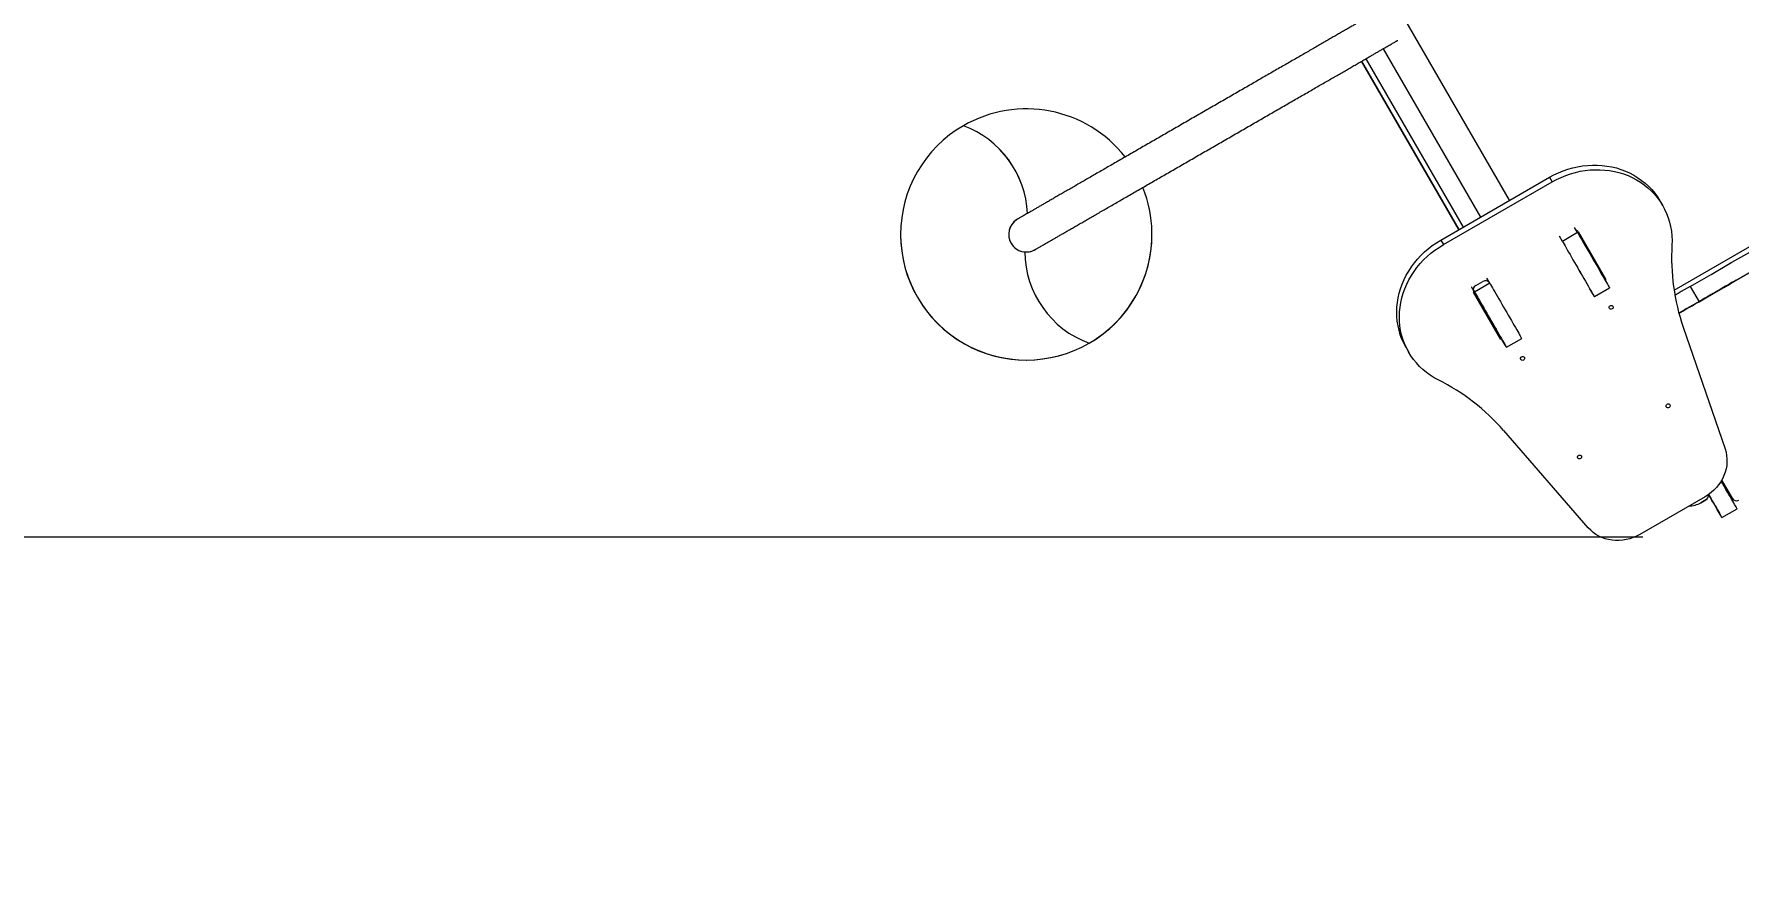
# Model space of a CAD drawing. Header units: millimetres. Extents: x -6089 to 4469, y -5168 to 4598.
# Drawn here: x -588 to 1446, y -2615 to -1604 of the extents above; entities that cross this region are included whole.
import ezdxf

# ---------------------------------------------------------------- set-up
doc = ezdxf.new("R2010")
doc.units = ezdxf.units.MM
doc.layers.add('DIKOM_РАЗМЕР_ЗОНА', color=7, linetype='Continuous')
doc.layers.add('DIKOM_РАЗМЕР_ОБЪЕКТА', color=7, linetype='Continuous')
doc.styles.add('style1', font='arial.ttf', dxfattribs={"width": 0.8})
doc.dimstyles.new('1-50', dxfattribs={"dimtxt": 300, "dimasz": 200, "dimexe": 100, "dimexo": 0, "dimgap": 100, "dimtad": 1, "dimdec": 0, "dimtxsty": 'style1', "dimcen": 0, "dimclrd": 7, "dimclre": 7, "dimadec": 1, "dimazin": 2, "dimtfac": 1, "dimtdec": 0, "dimtmove": 1, "dimatfit": 3, "dimfxl": 0, "dimlwd": 25, "dimlwe": 18, "dimarcsym": 0})

# ---------------------------------------------------------------- blocks, each defined once
blk = doc.blocks.new('*D16')
at = {"layer": 'Defpoints', "color": 0, "transparency": 16777216}
for p in [(252.2, 2454.2), (-3956.1, -2205.1), (1331.7, -2205.1)]:
    blk.add_point(p, dxfattribs=at)
at = {"layer": 'DIKOM_РАЗМЕР_ОБЪЕКТА', "color": 7, "lineweight": 18, "transparency": 16777216}
for p, q in [((252.2, 2454.2), (-4056.1, 2454.2)), ((1331.7, -2205.1), (-4056.1, -2205.1))]:
    blk.add_line(p, q, dxfattribs=at)
at = {"layer": 'DIKOM_РАЗМЕР_ОБЪЕКТА', "color": 7, "lineweight": 25, "transparency": 16777216}
blk.add_line((-3956.1, 2254.2), (-3956.1, -2005.1), dxfattribs=at)
at = {"layer": 'DIKOM_РАЗМЕР_ОБЪЕКТА', "color": 7, "transparency": 16777216}
for points in [[(-3989.4, 2254.2), (-3922.7, 2254.2), (-3956.1, 2454.2)], [(-3989.4, -2005.1), (-3922.7, -2005.1), (-3956.1, -2205.1)]]:
    blk.add_solid(points, dxfattribs=at)
at = {"layer": 'DIKOM_РАЗМЕР_ОБЪЕКТА', "color": 0, "transparency": 16777216, "insert": (-4209.2, 15.4), "char_height": 300, "attachment_point": 5, "rotation": 90, "style": 'style1'}
blk.add_mtext('4600', dxfattribs=at)
blk = doc.blocks.new('*D15')
at = {"layer": 'Defpoints', "color": 0, "transparency": 16777216}
for p in [(-2705.3, 275), (2537.3, -1127), (2537.3, -3223.6)]:
    blk.add_point(p, dxfattribs=at)
at = {"layer": 'DIKOM_РАЗМЕР_ОБЪЕКТА', "color": 7, "lineweight": 18, "transparency": 16777216}
for p, q in [((-2705.3, 275), (-2705.3, -3323.6)), ((2537.3, -1127), (2537.3, -3323.6))]:
    blk.add_line(p, q, dxfattribs=at)
at = {"layer": 'DIKOM_РАЗМЕР_ОБЪЕКТА', "color": 7, "lineweight": 25, "transparency": 16777216}
blk.add_line((-2505.3, -3223.6), (2337.3, -3223.6), dxfattribs=at)
at = {"layer": 'DIKOM_РАЗМЕР_ОБЪЕКТА', "color": 7, "transparency": 16777216}
for points in [[(-2505.3, -3190.3), (-2505.3, -3257), (-2705.3, -3223.6)], [(2337.3, -3190.3), (2337.3, -3257), (2537.3, -3223.6)]]:
    blk.add_solid(points, dxfattribs=at)
at = {"layer": 'DIKOM_РАЗМЕР_ОБЪЕКТА', "color": 0, "transparency": 16777216, "insert": (-84, -2970.3), "char_height": 300, "attachment_point": 5, "style": 'style1'}
blk.add_mtext('5300', dxfattribs=at)
blk = doc.blocks.new('*D14')
at = {"layer": 'Defpoints', "color": 0, "transparency": 16777216}
for p in [(-4705.3, 3.5), (4469.2, -1748.6), (4469.2, -5067.5)]:
    blk.add_point(p, dxfattribs=at)
at = {"layer": 'DIKOM_РАЗМЕР_ЗОНА', "color": 7, "lineweight": 18, "transparency": 16777216}
for p, q in [((-4705.3, 3.5), (-4705.3, -5167.5)), ((4469.2, -1748.6), (4469.2, -5167.5))]:
    blk.add_line(p, q, dxfattribs=at)
at = {"layer": 'DIKOM_РАЗМЕР_ЗОНА', "color": 7, "lineweight": 25, "transparency": 16777216}
blk.add_line((-4505.3, -5067.5), (4269.2, -5067.5), dxfattribs=at)
at = {"layer": 'DIKOM_РАЗМЕР_ЗОНА', "color": 7, "transparency": 16777216}
for points in [[(-4505.3, -5034.2), (-4505.3, -5100.8), (-4705.3, -5067.5)], [(4269.2, -5034.2), (4269.2, -5100.8), (4469.2, -5067.5)]]:
    blk.add_solid(points, dxfattribs=at)
at = {"layer": 'DIKOM_РАЗМЕР_ЗОНА', "color": 0, "transparency": 16777216, "insert": (-118.1, -4814.3), "char_height": 300, "attachment_point": 5, "style": 'style1'}
blk.add_mtext('9200', dxfattribs=at)
blk = doc.blocks.new('*D13')
at = {"layer": 'Defpoints', "color": 0, "transparency": 16777216}
for p in [(-5638.6, 4598.4), (277.6, 4598.4), (709.9, -4341.7)]:
    blk.add_point(p, dxfattribs=at)
at = {"layer": 'DIKOM_РАЗМЕР_ЗОНА', "color": 7, "lineweight": 18, "transparency": 16777216}
for p, q in [((277.6, 4598.4), (-5738.6, 4598.4)), ((709.9, -4341.7), (-5738.6, -4341.7))]:
    blk.add_line(p, q, dxfattribs=at)
at = {"layer": 'DIKOM_РАЗМЕР_ЗОНА', "color": 7, "lineweight": 25, "transparency": 16777216}
blk.add_line((-5638.6, -4141.7), (-5638.6, 4398.4), dxfattribs=at)
at = {"layer": 'DIKOM_РАЗМЕР_ЗОНА', "color": 7, "transparency": 16777216}
for points in [[(-5671.9, 4398.4), (-5605.2, 4398.4), (-5638.6, 4598.4)], [(-5671.9, -4141.7), (-5605.2, -4141.7), (-5638.6, -4341.7)]]:
    blk.add_solid(points, dxfattribs=at)
at = {"layer": 'DIKOM_РАЗМЕР_ЗОНА', "color": 0, "transparency": 16777216, "insert": (-5891.7, -90.1), "char_height": 300, "attachment_point": 5, "rotation": 90, "style": 'style1'}
blk.add_mtext('8900', dxfattribs=at)

msp = doc.modelspace()

# ---------------------------------------------------------------- linework, layer by layer
at = {"color": 7, "linetype": 'Continuous', "lineweight": 15}
for p, q in [((1172.6, -1802.9), (1049.2, -1589.2)), ((1021.8, -1621.9), (1137.9, -1822.9)), ((995.8, -1636.9), (1111.9, -1837.9)), ((1111.9, -1837.9), (995.8, -1636.9)), ((995.8, -1636.9), (1111.9, -1837.9)), ((1090.3, -1850.4), (1220.2, -1775.4)), ((1093.5, -1855.9), (1223.4, -1780.9)), ((1220.2, -1775.4), (1223.4, -1780.9)), ((1355.3, -1809.4), (1352.1, -1803.9)), ((445.7, -1846.8), (445.7, -1846.8)), ((745.6, -1840.7), (745.6, -1840.7)), ((1090.3, -1850.4), (1093.5, -1855.9)), ((1235.6, -1852), (1232, -1845.8)), ((1253.7, -1841.5), (1235.6, -1852)), ((1253.7, -1841.5), (1250.1, -1835.3)), ((1254.3, -1840.4), (1283.8, -1891.5)), ((1254.3, -1840.5), (1286.9, -1897)), ((1262.4, -1854.5), (1261.5, -1855)), ((1283.8, -1891.5), (1262.4, -1854.5)), ((1283.8, -1891.5), (1286.9, -1897)), ((1394.1, -1926.6), (1477.8, -1878.3)), ((1130.8, -1912.5), (1127.2, -1906.3)), ((1162.2, -1969), (1129.6, -1912.5)), ((1148.9, -1902), (1130.8, -1912.5)), ((1132.1, -1904.8), (1140.7, -1899.8)), ((1148.9, -1902), (1145.4, -1895.8)), ((1271.8, -1914.8), (1268.2, -1908.6)), ((1273.7, -1918), (1291.9, -1907.5)), ((1388.1, -1905.8), (1398.6, -1924)), ((1420.7, -1911.2), (1420.7, -1911.2)), ((1420.7, -1911.2), (1420.7, -1911.2)), ((1428, -1907), (1428.6, -1906.6)), ((1443.2, -1898.2), (1443.4, -1898.1)), ((1443.3, -1898.2), (1443.3, -1898.2)), ((1138.5, -1926), (1137.7, -1926.5)), ((1138.5, -1926), (1161.4, -1965.6)), ((1394.8, -1926.2), (1394.8, -1926.2)), ((1409.4, -1917.8), (1410, -1917.4)), ((1417.3, -1913.2), (1417.5, -1913.1)), ((1417.3, -1913.2), (1417.3, -1913.2)), ((1417.3, -1913.2), (1417.3, -1913.2)), ((1167, -1975.3), (1163.4, -1969.1)), ((1168.9, -1978.5), (1187.1, -1968)), ((1379.6, -1954.3), (1429.8, -2099.9)), ((670.7, -1973.6), (670.7, -1973.6)), ((670.7, -1973.7), (670.7, -1973.7)), ((670.7, -1973.7), (670.7, -1973.7)), ((1049, -1978.9), (1052.2, -1984.4)), ((1266.5, -2194.2), (1165.5, -2077.9)), ((1409.8, -2155.4), (1409.8, -2155.4)), ((1410, -2154.3), (1414, -2161.3)), ((1438, -2158.8), (1425.6, -2137.3)), ((1425.6, -2137.3), (1438, -2158.8)), ((1405.8, -2157), (1327.9, -2202)), ((1406.8, -2160.7), (1400.8, -2164.1)), ((1400.8, -2164.1), (1406.8, -2160.7)), ((1400.8, -2164.1), (1400.8, -2164.1)), ((1406.8, -2160.7), (1406.8, -2160.7)), ((1426, -2181.9), (1444.2, -2171.4)), ((1438, -2158.8), (1438, -2158.8))]:
    msp.add_line(p, q, dxfattribs=at)
at = {"color": 8, "linetype": 'Continuous', "lineweight": 15}
for p, q in [((1368.8, -1910.1), (1891.5, -1608.3)), ((1111.9, -1837.9), (995.8, -1636.9)), ((1001, -1633.9), (1117.1, -1834.9)), ((1443.2, -1898.2), (1443.3, -1898.2)), ((1409.4, -1917.8), (1409.4, -1917.8)), ((1410, -1917.4), (1410, -1917.4))]:
    msp.add_line(p, q, dxfattribs=at)
at = {"color": 7, "linetype": 'Continuous', "lineweight": 15, "flags": 128}
for points in [[(1388.1, -1905.8), (1413, -1891.4), (1437.9, -1877), (1462.8, -1862.7), (1487.7, -1848.3), (1512.7, -1833.9), (1537.6, -1819.5), (1562.6, -1805), (1587.6, -1790.6), (1612.6, -1776.2), (1637.5, -1761.8), (1662.5, -1747.3), (1687.5, -1732.9), (1712.4, -1718.5), (1737.4, -1704.1), (1762.3, -1689.8), (1787.2, -1675.4), (1812, -1661)], [(1398.6, -1924), (1423.5, -1909.6), (1448.4, -1895.2), (1473.3, -1880.8), (1498.2, -1866.5), (1523.2, -1852), (1548.1, -1837.6), (1573.1, -1823.2), (1598.1, -1808.8), (1623.1, -1794.4), (1648, -1780), (1673, -1765.5), (1698, -1751.1), (1722.9, -1736.7), (1747.9, -1722.3), (1772.8, -1707.9), (1797.7, -1693.6), (1822.5, -1679.2)], [(1220.2, -1775.4), (1225.5, -1772.6), (1230.9, -1770), (1236.5, -1767.7), (1242.2, -1765.8), (1247.9, -1764.1), (1253.7, -1762.8), (1259.6, -1761.8), (1265.4, -1761.2), (1271.3, -1760.9), (1277.2, -1760.9), (1283, -1761.3), (1288.7, -1762), (1294.4, -1763), (1300, -1764.3), (1305.4, -1766), (1310.7, -1768), (1315.8, -1770.3), (1320.8, -1773), (1325.5, -1775.9), (1330.1, -1779.1), (1334.4, -1782.5), (1338.4, -1786.2), (1342.2, -1790.2), (1345.7, -1794.4), (1348.9, -1798.8), (1351.8, -1803.4), (1352.1, -1803.9)], [(1223.4, -1780.9), (1228.7, -1778), (1234.1, -1775.5), (1239.7, -1773.2), (1245.3, -1771.3), (1251.1, -1769.6), (1256.9, -1768.3), (1262.7, -1767.3), (1268.6, -1766.7), (1274.5, -1766.4), (1280.4, -1766.4), (1286.2, -1766.8), (1291.9, -1767.4), (1297.6, -1768.5), (1303.1, -1769.8), (1308.6, -1771.5), (1313.9, -1773.5), (1319, -1775.8), (1324, -1778.4), (1328.7, -1781.4), (1333.2, -1784.5), (1337.5, -1788), (1341.6, -1791.7), (1345.4, -1795.7), (1348.9, -1799.9), (1352.1, -1804.3), (1355, -1808.9), (1357.6, -1813.7), (1359.9, -1818.6), (1361.8, -1823.7), (1363.4, -1829), (1364.7, -1834.3), (1365.6, -1839.8), (1366.2, -1845.3), (1366.4, -1850.8), (1366.3, -1856.4)], [(1111.9, -1837.9), (1111.5, -1837.2), (1110.9, -1836.1), (1110.2, -1835), (1109.5, -1833.8), (1108.9, -1832.8), (1108.4, -1831.9), (1108.1, -1831.3), (1107.9, -1831), (1107.9, -1831), (1108.1, -1831.3), (1108.4, -1831.9), (1108.9, -1832.8), (1109.5, -1833.8), (1110.2, -1835), (1110.9, -1836.1), (1111.5, -1837.2), (1111.9, -1837.9)], [(1049, -1978.9), (1048.7, -1978.4), (1046.2, -1973.6), (1044, -1968.6), (1042.1, -1963.5), (1040.6, -1958.2), (1039.4, -1952.8), (1038.5, -1947.4), (1038, -1941.9), (1037.9, -1936.3), (1038.1, -1930.7), (1038.6, -1925.1), (1039.6, -1919.5), (1040.8, -1914), (1042.4, -1908.5), (1044.4, -1903), (1046.6, -1897.7), (1049.2, -1892.5), (1052.1, -1887.4), (1055.4, -1882.5), (1058.9, -1877.7), (1062.6, -1873.1), (1066.7, -1868.8), (1071, -1864.6), (1075.5, -1860.7), (1080.2, -1857), (1085.2, -1853.6), (1090.3, -1850.4)], [(1253.7, -1841.5), (1254.6, -1843), (1255.7, -1844.8), (1256.9, -1846.9), (1258.2, -1849.2), (1259.6, -1851.7), (1261.2, -1854.4), (1262.8, -1857.3), (1264.6, -1860.3), (1266.4, -1863.4), (1268.2, -1866.6), (1270.1, -1869.9), (1272, -1873.2), (1273.9, -1876.5), (1275.8, -1879.7), (1277.7, -1882.9), (1279.4, -1886), (1281.2, -1889), (1282.8, -1891.9), (1284.4, -1894.5), (1285.8, -1897), (1287.1, -1899.3), (1288.2, -1901.3), (1289.3, -1903), (1290.1, -1904.5), (1290.8, -1905.7), (1291.3, -1906.6), (1291.7, -1907.2), (1291.8, -1907.5), (1291.9, -1907.5)], [(1087.4, -2017.4), (1082.5, -2014.8), (1077.8, -2011.8), (1073.3, -2008.5), (1069.1, -2005), (1065.1, -2001.3), (1061.3, -1997.2), (1057.9, -1993), (1054.7, -1988.5), (1051.9, -1983.9), (1049.4, -1979.1), (1047.1, -1974.1), (1045.3, -1968.9), (1043.7, -1963.7), (1042.5, -1958.3), (1041.7, -1952.9), (1041.2, -1947.3), (1041, -1941.8), (1041.3, -1936.2), (1041.8, -1930.6), (1042.7, -1925), (1044, -1919.5), (1045.6, -1914), (1047.5, -1908.5), (1049.8, -1903.2), (1052.4, -1898), (1055.3, -1892.9), (1058.5, -1888), (1062, -1883.2), (1065.8, -1878.6), (1069.8, -1874.2), (1074.1, -1870.1), (1078.7, -1866.2), (1083.4, -1862.5), (1088.3, -1859.1), (1093.5, -1855.9)], [(1235.6, -1852), (1236.4, -1853.5), (1237.5, -1855.3), (1238.7, -1857.4), (1240, -1859.7), (1241.4, -1862.2), (1243, -1864.9), (1244.7, -1867.8), (1246.4, -1870.8), (1248.2, -1873.9), (1250.1, -1877.1), (1251.9, -1880.4), (1253.8, -1883.7), (1255.7, -1887), (1257.6, -1890.2), (1259.5, -1893.4), (1261.3, -1896.5), (1263, -1899.5), (1264.6, -1902.4), (1266.2, -1905), (1267.6, -1907.5), (1268.9, -1909.8), (1270.1, -1911.8), (1271.1, -1913.5), (1271.9, -1915), (1272.6, -1916.2), (1273.1, -1917.1), (1273.5, -1917.7), (1273.7, -1918), (1273.6, -1918), (1273.4, -1917.6), (1273.1, -1917), (1272.5, -1916), (1271.8, -1914.8)], [(1255.1, -1885.9), (1255.2, -1886), (1255.5, -1886.5), (1255.9, -1887.2), (1256.4, -1888.1), (1257, -1889.1), (1257.5, -1890.1), (1258, -1890.9), (1258.4, -1891.6), (1258.6, -1891.9), (1258.6, -1891.9), (1258.4, -1891.6), (1258, -1890.9), (1257.5, -1890.1), (1257, -1889.1), (1256.4, -1888.1), (1255.9, -1887.2), (1255.5, -1886.5), (1255.2, -1886), (1255.1, -1885.9)], [(1129, -1909.4), (1129.1, -1909.7), (1130.9, -1912.8), (1132.6, -1915.7), (1134.1, -1918.3), (1135.4, -1920.6), (1136.6, -1922.6), (1137.5, -1924.3), (1138.3, -1925.6), (1138.5, -1926)], [(1130.8, -1912.5), (1131.6, -1914), (1132.7, -1915.8), (1133.9, -1917.9), (1135.2, -1920.2), (1136.7, -1922.7), (1138.2, -1925.4), (1139.9, -1928.3), (1141.6, -1931.3), (1143.4, -1934.4), (1145.3, -1937.6), (1147.1, -1940.9), (1149, -1944.2), (1150.9, -1947.5), (1152.8, -1950.7), (1154.7, -1953.9), (1156.5, -1957), (1158.2, -1960), (1159.8, -1962.9), (1161.4, -1965.5), (1162.8, -1968), (1164.1, -1970.3), (1165.3, -1972.3), (1166.3, -1974), (1167.1, -1975.5), (1167.8, -1976.7), (1168.4, -1977.6), (1168.7, -1978.2), (1168.9, -1978.5), (1168.9, -1978.5), (1168.7, -1978.1), (1168.3, -1977.5), (1167.7, -1976.5), (1167, -1975.3)], [(1148.9, -1902), (1149.8, -1903.5), (1150.9, -1905.3), (1152.1, -1907.4), (1153.4, -1909.7), (1154.8, -1912.2), (1156.4, -1914.9), (1158.1, -1917.8), (1159.8, -1920.8), (1161.6, -1923.9), (1163.4, -1927.1), (1165.3, -1930.4), (1167.2, -1933.7), (1169.1, -1937), (1171, -1940.2), (1172.9, -1943.4), (1174.7, -1946.5), (1176.4, -1949.5), (1178, -1952.4), (1179.6, -1955), (1181, -1957.5), (1182.3, -1959.8), (1183.5, -1961.8), (1184.5, -1963.5), (1185.3, -1965), (1186, -1966.2), (1186.5, -1967.1), (1186.9, -1967.7), (1187.1, -1968), (1187.1, -1968)], [(1388.1, -1905.8), (1384.5, -1907.9), (1380.9, -1909.9), (1377.3, -1912), (1373.7, -1914.1), (1370.2, -1916.1), (1369.8, -1916.3)], [(1420.7, -1911.2), (1420.6, -1911.3), (1420.1, -1911.6), (1419.3, -1912), (1418.3, -1912.6), (1416.9, -1913.4), (1415.4, -1914.3), (1413.7, -1915.3), (1411.8, -1916.4), (1409.8, -1917.5), (1407.8, -1918.7), (1405.7, -1919.9), (1403.7, -1921), (1401.9, -1922.1), (1400.1, -1923.1), (1398.6, -1924), (1397.2, -1924.8), (1396.2, -1925.4), (1395.4, -1925.8), (1394.9, -1926.1), (1394.8, -1926.2)], [(1417.3, -1913.2), (1417.4, -1913.1), (1417.9, -1912.8), (1418.7, -1912.4), (1419.8, -1911.8), (1421.1, -1911), (1422.6, -1910.1), (1424.4, -1909.1), (1426.2, -1908), (1428.2, -1906.9), (1430.3, -1905.7), (1432.3, -1904.5), (1434.3, -1903.4), (1436.2, -1902.3), (1437.9, -1901.3), (1439.4, -1900.4), (1440.8, -1899.6), (1441.8, -1899), (1442.6, -1898.6), (1443.1, -1898.3), (1443.3, -1898.2)], [(1443.2, -1898.2), (1443.1, -1898.3), (1442.7, -1898.5), (1442, -1899), (1440.9, -1899.6), (1439.6, -1900.3), (1438.1, -1901.2), (1436.4, -1902.2), (1434.5, -1903.3), (1432.5, -1904.4), (1430.4, -1905.6), (1428.4, -1906.8), (1426.4, -1908), (1424.5, -1909.1), (1422.7, -1910.1), (1421.1, -1911), (1419.8, -1911.8), (1418.7, -1912.4), (1417.9, -1912.8), (1417.4, -1913.1), (1417.3, -1913.2)], [(1417.5, -1913.1), (1417.6, -1913), (1418.1, -1912.8), (1418.9, -1912.3), (1419.9, -1911.7), (1421.3, -1910.9), (1422.8, -1910), (1424.5, -1909), (1426.4, -1907.9), (1428.4, -1906.8), (1430.4, -1905.6), (1432.5, -1904.5), (1434.5, -1903.3), (1436.3, -1902.2), (1438.1, -1901.2), (1439.6, -1900.3), (1441, -1899.6), (1442, -1898.9), (1442.8, -1898.5), (1443.3, -1898.2), (1443.4, -1898.1)], [(1420.7, -1911.2), (1420.9, -1911.1), (1421.2, -1910.9), (1421.8, -1910.6), (1422.6, -1910.1), (1423.7, -1909.5), (1424.9, -1908.8), (1426.4, -1907.9), (1428, -1907)], [(1443.3, -1898.2), (1443.1, -1898.3), (1442.6, -1898.6), (1441.9, -1899), (1440.8, -1899.6), (1439.5, -1900.4), (1437.8, -1901.3), (1435.9, -1902.4), (1433.7, -1903.7), (1431.3, -1905.1), (1428.6, -1906.6)], [(1292.6, -1928.8), (1293.5, -1928.5), (1294.5, -1928.5), (1295.3, -1928.9), (1295.9, -1929.5), (1296.2, -1930.4), (1296.1, -1931.3), (1295.6, -1932.1), (1294.9, -1932.7), (1293.9, -1933.1), (1293, -1933), (1292.2, -1932.7), (1291.6, -1932), (1291.3, -1931.2), (1291.4, -1930.3), (1291.8, -1929.4), (1292.6, -1928.8)], [(1398.6, -1924), (1395, -1926), (1391.4, -1928.1), (1387.8, -1930.2), (1384.2, -1932.3), (1380.7, -1934.3), (1377.3, -1936.3), (1374.6, -1937.8)], [(1374.6, -1937.9), (1375.8, -1937.2), (1379.3, -1935.2), (1382.9, -1933.1), (1386.5, -1931), (1390.3, -1928.8), (1394.1, -1926.6)], [(1394.8, -1926.2), (1394.9, -1926.1), (1395.4, -1925.8), (1396.1, -1925.4), (1397.2, -1924.8), (1398.6, -1924), (1400.2, -1923.1), (1402.1, -1922), (1404.3, -1920.7), (1406.7, -1919.3), (1409.4, -1917.8)], [(1417.3, -1913.2), (1417.2, -1913.3), (1416.8, -1913.5), (1416.2, -1913.8), (1415.4, -1914.3), (1414.3, -1914.9), (1413.1, -1915.6), (1411.6, -1916.5), (1410, -1917.4)], [(1150.3, -1946.4), (1150.4, -1946.5), (1150.7, -1947), (1151.1, -1947.7), (1151.6, -1948.6), (1152.2, -1949.6), (1152.8, -1950.6), (1153.2, -1951.4), (1153.6, -1952.1), (1153.8, -1952.4), (1153.8, -1952.4), (1153.6, -1952.1), (1153.2, -1951.4), (1152.8, -1950.6), (1152.2, -1949.6), (1151.6, -1948.6), (1151.1, -1947.7), (1150.7, -1947), (1150.4, -1946.5), (1150.3, -1946.4)], [(1186.9, -1989.8), (1187.9, -1989.5), (1188.8, -1989.5), (1189.6, -1989.9), (1190.2, -1990.5), (1190.5, -1991.4), (1190.4, -1992.3), (1189.9, -1993.1), (1189.2, -1993.7), (1188.3, -1994.1), (1187.3, -1994), (1186.5, -1993.7), (1185.9, -1993), (1185.6, -1992.2), (1185.7, -1991.3), (1186.2, -1990.4), (1186.9, -1989.8)], [(1360.6, -2046.5), (1361.5, -2046.2), (1362.4, -2046.2), (1363.3, -2046.6), (1363.9, -2047.3), (1364.1, -2048.1), (1364, -2049), (1363.6, -2049.8), (1362.8, -2050.5), (1361.9, -2050.8), (1361, -2050.8), (1360.1, -2050.4), (1359.5, -2049.8), (1359.3, -2048.9), (1359.4, -2048), (1359.8, -2047.2), (1360.6, -2046.5)], [(1254.9, -2107.5), (1255.8, -2107.2), (1256.8, -2107.2), (1257.6, -2107.6), (1258.2, -2108.3), (1258.5, -2109.1), (1258.4, -2110), (1257.9, -2110.8), (1257.2, -2111.5), (1256.3, -2111.8), (1255.3, -2111.8), (1254.5, -2111.4), (1253.9, -2110.8), (1253.6, -2109.9), (1253.7, -2109), (1254.2, -2108.2), (1254.9, -2107.5)], [(1429.8, -2099.9), (1430.9, -2103.7), (1431.6, -2107.7), (1432, -2111.7), (1432, -2115.7), (1431.7, -2119.8), (1430.9, -2123.8), (1429.8, -2127.8), (1428.4, -2131.7), (1426.6, -2135.5), (1424.5, -2139.2), (1422, -2142.7), (1419.3, -2146.1), (1416.3, -2149.2), (1413, -2152), (1409.5, -2154.6), (1405.8, -2157)], [(1410, -2154.3), (1410.7, -2155.5), (1412.6, -2158.8), (1414.4, -2161.9), (1416.1, -2164.9), (1417.8, -2167.7), (1419.3, -2170.3), (1420.6, -2172.7), (1421.9, -2174.8), (1422.9, -2176.7), (1423.9, -2178.3), (1424.6, -2179.6), (1425.2, -2180.7), (1425.7, -2181.4), (1425.9, -2181.8), (1426, -2181.9), (1425.9, -2181.7), (1425.6, -2181.3), (1425.1, -2180.5), (1424.5, -2179.4), (1423.7, -2178), (1422.7, -2176.3), (1421.6, -2174.4), (1420.3, -2172.2), (1419, -2169.8), (1417.4, -2167.1), (1415.8, -2164.3), (1414, -2161.3)], [(1444.2, -2171.4), (1444.1, -2171.3), (1443.8, -2170.9), (1443.4, -2170.2), (1442.8, -2169.1), (1442.1, -2167.8), (1441.1, -2166.2), (1440.1, -2164.3), (1438.8, -2162.2), (1437.5, -2159.8), (1436, -2157.2), (1434.3, -2154.4), (1432.6, -2151.4), (1430.8, -2148.3), (1428.9, -2145), (1426.9, -2141.6), (1425, -2138.3)], [(1327.9, -2202), (1324, -2204), (1320, -2205.7), (1315.9, -2207.1), (1311.7, -2208.2), (1307.5, -2208.9), (1303.2, -2209.2), (1299, -2209.2), (1294.8, -2208.9), (1290.6, -2208.2), (1286.6, -2207.1), (1282.8, -2205.7), (1279.1, -2204), (1275.6, -2202), (1272.3, -2199.6), (1269.3, -2197), (1266.5, -2194.2)]]:
    msp.add_lwpolyline(points, dxfattribs=at)
at = {"color": 7, "linetype": 'Continuous', "lineweight": 15}
for centre, radius, start, end in [((595.7, -1843.7), 150, 38.0795, 120), ((595.7, -1843.7), 150, 120, 300), ((480, -1823.9), 117.3, 2.5956, 69.7306), ((480, -1823.9), 117.3, 2.6248, 69.7306), ((595.7, -1843.7), 150, 300, 21.9702), ((595.7, -1843.7), 21, 122.735, 300.3251), ((595.7, -1843.7), 21, 122.735, 210), ((595.7, -1843.7), 150, 181.1812, 300), ((595.7, -1843.8), 150, 181.1812, 300), ((595.7, -1843.8), 150, 181.1812, 300), ((595.7, -1843.8), 150, 181.1812, 300), ((595.7, -1843.8), 150, 181.1812, 300), ((595.7, -1843.8), 150, 300, 1.1812), ((595.7, -1843.8), 150, 300, 1.1812), ((595.7, -1843.8), 150, 300, 1.1812), ((595.7, -1843.8), 150, 300, 1.1812), ((595.7, -1843.7), 150, 300, 1.1812), ((1249.9, -1843.1), 5.08, 30.2505, 66.5487), ((595.7, -1843.7), 21, 210, 302.6654), ((711.3, -1863.6), 117.3, 180.5098, 249.7306), ((1622.5, -1871.3), 256.6, 176.6705, 198.8629), ((1279.4, -1894), 5.08, 353.489, 29.7537), ((1134.7, -1909.9), 5.74, 117.3254, 207.048), ((1143.8, -1904.6), 5.74, 32.9517, 122.6737), ((1282.5, -1899.5), 5.08, 353.4764, 29.7533), ((972.2, -2246.7), 256.6, 41.1353, 63.3282), ((1403.8, -2155.5), 6, 300, 9.2137), ((1403.8, -2155.5), 6, 300, 1.1812), ((1385.8, -2138.1), 30, 271.3131, 300), ((1385.8, -2138.1), 30, 271.3078, 300), ((1443.2, -2155.8), 6, 210, 300), ((1443.2, -2155.8), 6, 210, 300)]:
    msp.add_arc(centre, radius, start, end, dxfattribs=at)
for points, knots in [([(1019.1, -1575), (1018.9, -1575.1), (1018.8, -1575.2), (1018.6, -1575.3), (1018.5, -1575.3), (1018.4, -1575.4), (1018.3, -1575.4), (1018.2, -1575.5), (1018.1, -1575.5), (1017.9, -1575.7), (1017.4, -1575.9), (1016.6, -1576.4), (1015.5, -1577), (1014.2, -1577.8), (1012.5, -1578.8), (1010.6, -1579.8), (1008.5, -1581.1), (1006.1, -1582.5), (1003.4, -1584), (1000.5, -1585.7), (997.3, -1587.5), (993.9, -1589.5), (990.2, -1591.6), (986.3, -1593.9), (982.2, -1596.3), (977.8, -1598.8), (973.2, -1601.4), (968.4, -1604.2), (963.4, -1607.1), (958.2, -1610.1), (952.8, -1613.2), (947.2, -1616.5), (941.4, -1619.8), (935.4, -1623.3), (929.3, -1626.8), (923, -1630.5), (916.5, -1634.2), (909.9, -1638), (903.2, -1641.9), (896.3, -1645.8), (889.3, -1649.9), (882.2, -1654), (875, -1658.1), (867.8, -1662.3), (860.4, -1666.6), (852.9, -1670.9), (845.4, -1675.2), (837.9, -1679.6), (830.3, -1684), (822.6, -1688.4), (814.9, -1692.8), (807.2, -1697.3), (799.6, -1701.7), (791.9, -1706.1), (784.2, -1710.6), (776.5, -1715), (768.9, -1719.4), (761.3, -1723.8), (753.8, -1728.1), (746.3, -1732.5), (738.9, -1736.7), (731.6, -1741), (724.3, -1745.1), (717.2, -1749.3), (710.1, -1753.3), (703.2, -1757.3), (696.4, -1761.2), (689.8, -1765.1), (683.3, -1768.8), (676.9, -1772.5), (670.7, -1776.1), (664.6, -1779.6), (658.8, -1783), (653.1, -1786.3), (647.6, -1789.5), (642.2, -1792.5), (637.1, -1795.5), (632.2, -1798.3), (627.6, -1801), (623.1, -1803.6), (618.8, -1806), (614.8, -1808.4), (611.1, -1810.5), (607.5, -1812.6), (604.2, -1814.5), (601.2, -1816.2), (598.4, -1817.8), (595.9, -1819.3), (593.6, -1820.6), (591.6, -1821.8), (589.9, -1822.8), (588.4, -1823.6), (587.2, -1824.3), (586.3, -1824.9), (585.6, -1825.2), (585.3, -1825.4), (585.1, -1825.5), (585, -1825.6), (585, -1825.6), (584.8, -1825.7), (584.6, -1825.9), (584.4, -1826), (584.3, -1826)], [0, 0, 0, 0, 0.000476, 0.000826, 0.001151, 0.001635, 0.002592, 0.004231, 0.00762, 0.016765, 0.027617, 0.039086, 0.050447, 0.061782, 0.073107, 0.084428, 0.095746, 0.107063, 0.11838, 0.129696, 0.141012, 0.152328, 0.163643, 0.174958, 0.186274, 0.197589, 0.208904, 0.220219, 0.231534, 0.242849, 0.254164, 0.265479, 0.276794, 0.288109, 0.299424, 0.310739, 0.322053, 0.333368, 0.344683, 0.355998, 0.367313, 0.378628, 0.389943, 0.401257, 0.412572, 0.423887, 0.435202, 0.446517, 0.457832, 0.469147, 0.480461, 0.491776, 0.503091, 0.514406, 0.525721, 0.537036, 0.54835, 0.559665, 0.57098, 0.582295, 0.59361, 0.604925, 0.61624, 0.627554, 0.638869, 0.650184, 0.661499, 0.672814, 0.684129, 0.695444, 0.706758, 0.718073, 0.729388, 0.740703, 0.752018, 0.763333, 0.774648, 0.785963, 0.797278, 0.808593, 0.819908, 0.831223, 0.842539, 0.853854, 0.865169, 0.876485, 0.8878, 0.899116, 0.910433, 0.92175, 0.933068, 0.944388, 0.95571, 0.96704, 0.978385, 0.989784, 0.994888, 0.997443, 0.998736, 0.999182, 0.999572, 1, 1, 1, 1]), ([(606.3, -1861.8), (606.3, -1861.8), (606.2, -1861.8), (606.3, -1861.8), (606.6, -1861.6), (607.1, -1861.3), (607.9, -1860.8), (609.1, -1860.2), (610.5, -1859.4), (612.1, -1858.4), (614.1, -1857.3), (616.3, -1856), (618.7, -1854.6), (621.4, -1853), (624.4, -1851.3), (627.6, -1849.5), (631.1, -1847.5), (634.8, -1845.3), (638.8, -1843), (642.9, -1840.6), (647.3, -1838.1), (652, -1835.4), (656.8, -1832.6), (661.9, -1829.7), (667.1, -1826.7), (672.6, -1823.5), (678.2, -1820.2), (684, -1816.9), (690, -1813.4), (696.2, -1809.9), (702.5, -1806.2), (709, -1802.5), (715.6, -1798.6), (722.4, -1794.7), (729.3, -1790.8), (736.3, -1786.7), (743.4, -1782.6), (750.6, -1778.4), (757.9, -1774.2), (765.3, -1770), (772.8, -1765.7), (780.3, -1761.3), (787.9, -1756.9), (795.5, -1752.5), (803.1, -1748.1), (810.8, -1743.7), (818.5, -1739.3), (826.2, -1734.8), (833.9, -1730.4), (841.6, -1725.9), (849.2, -1721.5), (856.8, -1717.1), (864.4, -1712.7), (872, -1708.4), (879.4, -1704.1), (886.8, -1699.8), (894.1, -1695.6), (901.3, -1691.4), (908.5, -1687.3), (915.5, -1683.3), (922.4, -1679.3), (929.1, -1675.4), (935.8, -1671.6), (942.3, -1667.8), (948.6, -1664.1), (954.8, -1660.6), (960.8, -1657.1), (966.6, -1653.7), (972.3, -1650.5), (977.8, -1647.3), (983, -1644.3), (988.1, -1641.3), (993, -1638.5), (997.6, -1635.9), (1002, -1633.3), (1006.2, -1630.9), (1010.2, -1628.6), (1013.9, -1626.4), (1017.4, -1624.4), (1020.7, -1622.6), (1023.6, -1620.8), (1026.4, -1619.2), (1028.9, -1617.8), (1031.1, -1616.5), (1033, -1615.4), (1034.7, -1614.4), (1036.1, -1613.6), (1037.3, -1612.9), (1038.2, -1612.4), (1038.7, -1612.1), (1039, -1612), (1039.1, -1611.9), (1039.1, -1611.9)], [0, 0, 0, 0, 0.000668, 0.005703, 0.014249, 0.02497, 0.036248, 0.047639, 0.05906, 0.070491, 0.081927, 0.093365, 0.104805, 0.116245, 0.127686, 0.139127, 0.150569, 0.162011, 0.173452, 0.184894, 0.196336, 0.207778, 0.21922, 0.230663, 0.242105, 0.253547, 0.264989, 0.276431, 0.287874, 0.299316, 0.310758, 0.3222, 0.333643, 0.345085, 0.356527, 0.367969, 0.379412, 0.390854, 0.402296, 0.413739, 0.425181, 0.436623, 0.448066, 0.459508, 0.47095, 0.482392, 0.493835, 0.505277, 0.516719, 0.528162, 0.539604, 0.551046, 0.562489, 0.573931, 0.585373, 0.596816, 0.608258, 0.6197, 0.631142, 0.642585, 0.654027, 0.665469, 0.676912, 0.688354, 0.699796, 0.711238, 0.722681, 0.734123, 0.745565, 0.757007, 0.76845, 0.779892, 0.791334, 0.802776, 0.814218, 0.82566, 0.837102, 0.848544, 0.859986, 0.871427, 0.882869, 0.89431, 0.905751, 0.917192, 0.928631, 0.94007, 0.951506, 0.962937, 0.974359, 0.985752, 0.995479, 1, 1, 1, 1])]:
    msp.add_open_spline(points, degree=3, knots=knots, dxfattribs=at)

# ---------------------------------------------------------------- dimensions: what is measured, and where the dimension line sits
at = {"layer": 'DIKOM_РАЗМЕР_ЗОНА'}
dim = msp.add_linear_dim(base=(-5638.6, 4598.4), p1=(709.9, -4341.7), p2=(277.6, 4598.4), angle=270, text='8900', dimstyle='1-50', override={"dimscale": 1, "dimtix": 0, "dimtofl": 1, "dimtmove": 1, "dimatfit": 3}, dxfattribs=at)
dim.commit()
dim.dimension.update_dxf_attribs({"geometry": '*D13', "text_midpoint": (-5638.6, -90.1), "dimtype": 160})
dim = msp.add_linear_dim(base=(4469.2, -5067.5), p1=(-4705.3, 3.5), p2=(4469.2, -1748.6), text='9200', dimstyle='1-50', dxfattribs=at)
dim.commit()
dim.dimension.update_dxf_attribs({"geometry": '*D14', "text_midpoint": (-118.1, -5067.5), "dimtype": 160})
at = {"layer": 'DIKOM_РАЗМЕР_ОБЪЕКТА'}
dim = msp.add_linear_dim(base=(-3956.1, -2205.1), p1=(252.2, 2454.2), p2=(1331.7, -2205.1), angle=270, text='4600', dimstyle='1-50', override={"dimscale": 1, "dimtix": 0, "dimtofl": 1, "dimtmove": 1, "dimatfit": 3}, dxfattribs=at)
dim.commit()
dim.dimension.update_dxf_attribs({"geometry": '*D16', "text_midpoint": (-3956.1, 15.4), "dimtype": 160})
dim = msp.add_linear_dim(base=(2537.3, -3223.6), p1=(-2705.3, 275), p2=(2537.3, -1127), text='5300', dimstyle='1-50', dxfattribs=at)
dim.commit()
dim.dimension.update_dxf_attribs({"geometry": '*D15', "text_midpoint": (-84, -3223.6), "dimtype": 160})

doc.saveas('drawing.dxf')
